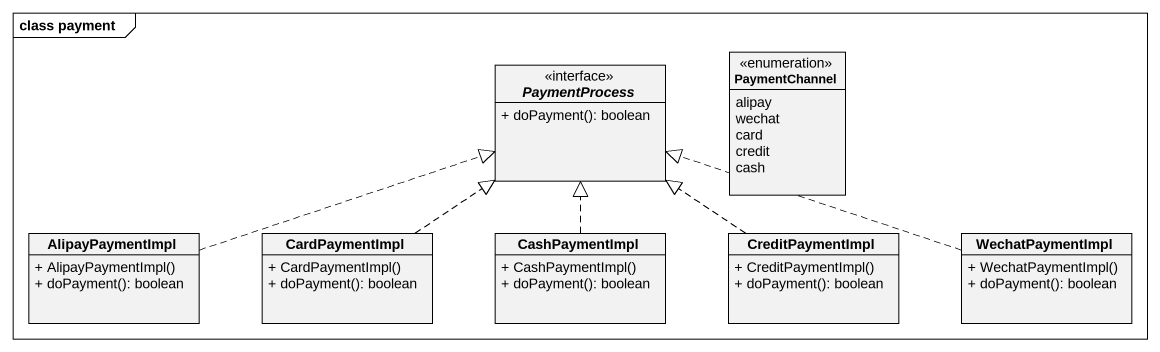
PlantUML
@startuml
mainframe class payment
hide circle
hide empty members
skinparam classAttributeIconSize 0
interface PaymentProcess <<interface>> {
  + doPayment(): boolean
}
enum PaymentChannel {
  alipay
  wechat
  card
  credit
  cash
}
class AlipayPaymentImpl {
  + AlipayPaymentImpl()
  + doPayment(): boolean
}
class CardPaymentImpl {
  + CardPaymentImpl()
  + doPayment(): boolean
}
class CashPaymentImpl {
  + CashPaymentImpl()
  + doPayment(): boolean
}
class CreditPaymentImpl {
  + CreditPaymentImpl()
  + doPayment(): boolean
}
class WechatPaymentImpl {
  + WechatPaymentImpl()
  + doPayment(): boolean
}
AlipayPaymentImpl .right.|> PaymentProcess
CardPaymentImpl .up.|> PaymentProcess
CashPaymentImpl .up.|> PaymentProcess
CreditPaymentImpl .up.|> PaymentProcess
WechatPaymentImpl .left.|> PaymentProcess
@enduml
